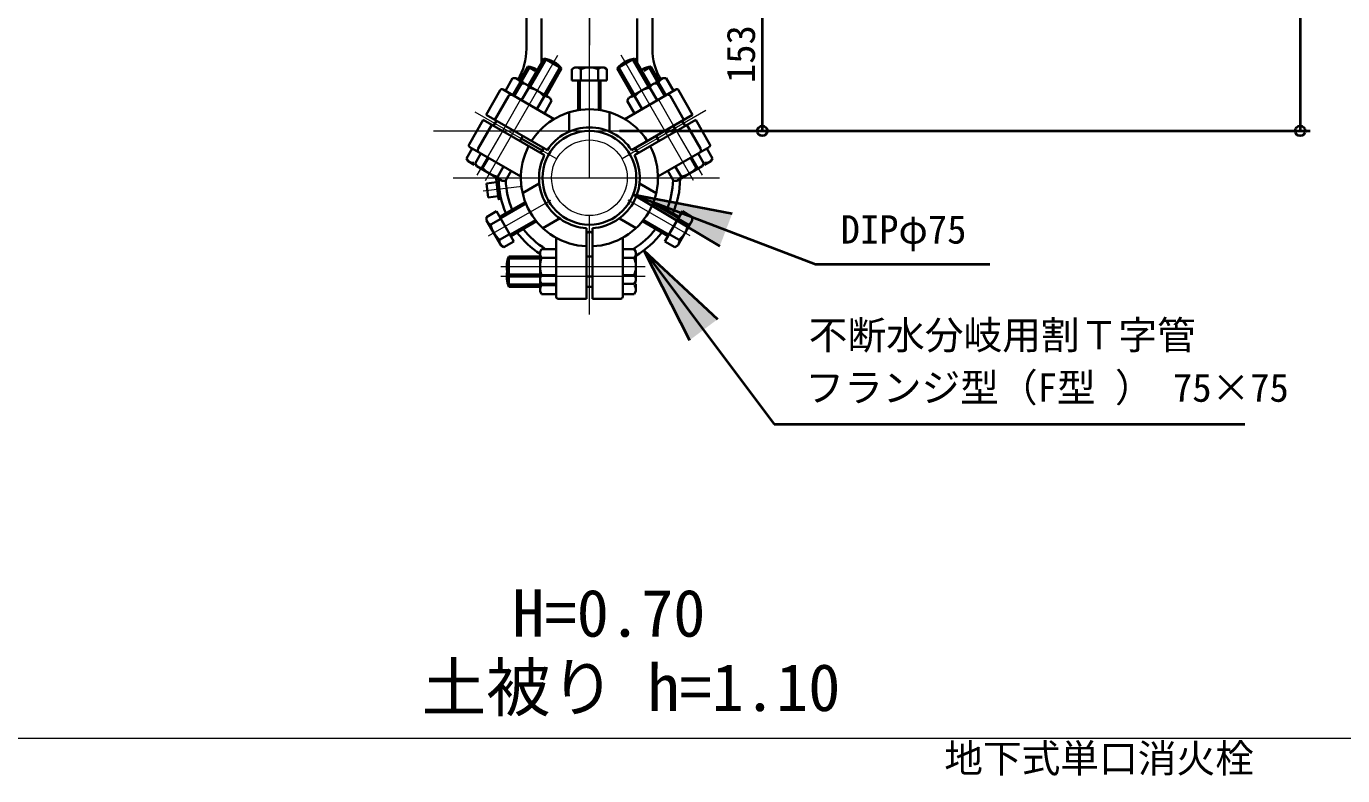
# Model space of a CAD drawing. Units: millimetres at full size, sheet at 1:20; details may follow other scales. Extents: x -5817 to 7940, y -3160 to 3160.
# Drawn here: x -2614 to -1308, y 1160 to 1903 of the extents above; entities that cross this region are included whole.
import ezdxf
from ezdxf.enums import TextEntityAlignment as Align

# ---------------------------------------------------------------- set-up
doc = ezdxf.new("R2010")
doc.units = ezdxf.units.MM
doc.header["$LTSCALE"] = 20
doc.header["$PDMODE"] = 32
doc.header["$PDSIZE"] = 10
doc.linetypes.add('CHAIN1', pattern=[8, 5, -1, 1, -1])
for name, color, linetype, lineweight in [('0-3_CENTER', 1, 'CHAIN1', 40), ('0-7_TEMP01', 3, 'Continuous', 18), ('0-8_T字管', 6, 'Continuous', 35), ('0-A_細線', 7, 'Continuous', 9), ('0-E_寸法', 1, 'Continuous', 40)]:
    doc.layers.add(name, color=color, linetype=linetype, lineweight=lineweight)
doc.layers.add('0-F_注釈', color=1, linetype='Continuous')
doc.styles.add('ＭＳ ゴシック', font='')
doc.styles.get('ＭＳ ゴシック').set_extended_font_data('MS Gothic')

msp = doc.modelspace()

# ---------------------------------------------------------------- linework, layer by layer
at = {"layer": '0-3_CENTER'}
msp.add_line((-1971.9, 1804.73), (-1968.9, 1799.53), dxfattribs=at)
at = {"layer": '0-3_CENTER', "color": 7, "linetype": 'Continuous', "lineweight": 9}
for p, q in [((-2147.55, 1750), (-2145.2, 1750.16)), ((-2145.57, 1733.86), (-2143.25, 1734.27))]:
    msp.add_line(p, q, dxfattribs=at)
at = {"layer": '0-7_TEMP01'}
for p, q in [((-2055.25, 1984.65), (-2055.25, 1884.65)), ((-2055.25, 1753.15), (-2055.25, 1974.95)), ((-2158.32, 1750.61), (-2086.67, 1874.71)), ((-1952.17, 1750.61), (-2023.82, 1874.71)), ((-2123.6, 1830.71), (-2138.6, 1804.73)), ((-1986.89, 1830.71), (-1971.9, 1804.73)), ((-2168.86, 1818.74), (-2122.8, 1792.14)), ((-1939.88, 1819.75), (-1987.7, 1792.14)), ((-2138.6, 1804.73), (-2141.6, 1799.53)), ((-2210.04, 1799.64), (-1900.45, 1799.64)), ((-2141.6, 1799.53), (-2166.97, 1755.6)), ((-1987.7, 1792.14), (-2009.06, 1779.81)), ((-1968.9, 1799.53), (-1943.53, 1755.6)), ((-2101.44, 1779.81), (-2087.6, 1771.83)), ((-2009.06, 1779.81), (-2022.89, 1771.83)), ((-2190.31, 1753.15), (-1926.35, 1753.15)), ((-2160.64, 1740.2), (-2122.05, 1744.94)), ((-2155.21, 1695.43), (-2093.65, 1730.98)), ((-1955.29, 1695.43), (-2016.85, 1730.98)), ((-2055.25, 1699.8), (-2055.25, 1715.78)), ((-2055.25, 1675.15), (-2055.25, 1699.8)), ((-2055.25, 1617.61), (-2055.25, 1675.15)), ((-2143.06, 1665.14), (-2000.11, 1665.14)), ((-2058.25, 1655.16), (-2143.06, 1655.16)), ((-2000.11, 1655.16), (-2052.25, 1655.16)), ((-4162.05, 1197.32), (1537.95, 1197.32))]:
    msp.add_line(p, q, dxfattribs=at)
at = {"layer": '0-8_T字管'}
for p, q in [((-2117.75, 1880.97), (-2117.75, 1916.14)), ((-2102.75, 1867.52), (-2102.75, 1911.15)), ((-2007.75, 1867.52), (-2007.75, 1911.15)), ((-1992.75, 1880.97), (-1992.75, 1916.14)), ((-2115.62, 1844.58), (-2100.12, 1871.42)), ((-2113.89, 1843.58), (-2098.39, 1870.42)), ((-2100.12, 1871.42), (-2082.8, 1861.42)), ((-2010.38, 1871.42), (-2027.7, 1861.42)), ((-1996.61, 1843.58), (-2012.11, 1870.42)), ((-1994.88, 1844.58), (-2010.38, 1871.42)), ((-2124.26, 1849.57), (-2116.26, 1863.43)), ((-2122.53, 1848.57), (-2114.53, 1862.43)), ((-2116.26, 1863.43), (-2109.07, 1859.27)), ((-2100.03, 1835.58), (-2084.53, 1862.43)), ((-2098.3, 1834.58), (-2082.8, 1861.42)), ((-2072.57, 1861.02), (-2069.75, 1862.65)), ((-2072.57, 1849.64), (-2072.57, 1861.02)), ((-2040.75, 1862.65), (-2069.75, 1862.65)), ((-2063.91, 1861.02), (-2063.91, 1849.64)), ((-2046.59, 1861.02), (-2046.59, 1849.64)), ((-2037.92, 1861.02), (-2040.75, 1862.65)), ((-2037.92, 1849.64), (-2037.92, 1861.02)), ((-2012.2, 1834.58), (-2027.7, 1861.42)), ((-2010.46, 1835.58), (-2025.96, 1862.43)), ((-1994.24, 1863.43), (-2001.42, 1859.27)), ((-1987.97, 1848.57), (-1995.96, 1862.43)), ((-1986.23, 1849.57), (-1994.24, 1863.43)), ((-2131.41, 1851.82), (-2138.6, 1839.37)), ((-2128.16, 1851.82), (-2131.41, 1851.82)), ((-2131.1, 1835.04), (-2123.91, 1847.49)), ((-2122.77, 1846.83), (-2129.96, 1834.38)), ((-2120.67, 1847.5), (-2128.16, 1851.82)), ((-2119.52, 1846.83), (-2122.77, 1846.83)), ((-2122.46, 1830.05), (-2115.27, 1842.5)), ((-2094.4, 1832.33), (-2119.52, 1846.83)), ((-2037.92, 1849.64), (-2072.57, 1849.64)), ((-2066.25, 1849.64), (-2066.25, 1820.25)), ((-2064.75, 1849.64), (-2064.75, 1820.48)), ((-2045.75, 1849.64), (-2045.75, 1820.48)), ((-2044.25, 1849.64), (-2044.25, 1820.25)), ((-2016.1, 1832.33), (-1990.98, 1846.83)), ((-1988.04, 1830.05), (-1995.22, 1842.5)), ((-1990.98, 1846.83), (-1987.73, 1846.83)), ((-1989.83, 1847.5), (-1982.34, 1851.82)), ((-1987.73, 1846.83), (-1980.54, 1834.38)), ((-1979.39, 1835.04), (-1986.58, 1847.49)), ((-1982.34, 1851.82), (-1979.08, 1851.82)), ((-1979.08, 1851.82), (-1971.9, 1839.37)), ((-2157.66, 1815.73), (-2143.65, 1839.98)), ((-2149.01, 1810.74), (-2135.51, 1834.12)), ((-2140.92, 1840.71), (-2090.24, 1811.45)), ((-2100.27, 1833.84), (-2107.46, 1821.39)), ((-2099.96, 1817.06), (-2092.77, 1829.51)), ((-2092.77, 1829.51), (-2094.4, 1832.33)), ((-1969.58, 1840.71), (-2020.26, 1811.45)), ((-2017.73, 1829.51), (-2016.1, 1832.33)), ((-2010.54, 1817.06), (-2017.73, 1829.51)), ((-2010.23, 1833.84), (-2003.04, 1821.39)), ((-1961.49, 1810.74), (-1974.98, 1834.12)), ((-1952.84, 1815.73), (-1966.85, 1839.98)), ((-2157.66, 1815.73), (-2096.97, 1780.7)), ((-2075.25, 1798.97), (-2075.25, 1818.13)), ((-2035.25, 1798.97), (-2035.25, 1818.13)), ((-1952.84, 1815.73), (-2013.52, 1780.7)), ((-2160.65, 1810.54), (-2174.65, 1786.29)), ((-2152.01, 1805.55), (-2165.51, 1782.17)), ((-2160.65, 1810.54), (-2099.97, 1775.5)), ((-2147.26, 1809.73), (-2150.26, 1804.53)), ((-1949.84, 1810.54), (-2010.53, 1775.5)), ((-1963.24, 1809.73), (-1960.24, 1804.53)), ((-1958.49, 1805.55), (-1944.99, 1782.17)), ((-1949.84, 1810.54), (-1935.85, 1786.29)), ((-2121.3, 1794.74), (-2124.3, 1789.55)), ((-2121.28, 1794.73), (-2124.28, 1789.54)), ((-2122.8, 1792.14), (-2101.44, 1779.81)), ((-1989.22, 1794.73), (-1986.21, 1789.54)), ((-1986.2, 1789.55), (-1989.2, 1794.74)), ((-2171.6, 1782.21), (-2177.29, 1772.36)), ((-2173.92, 1783.56), (-2123.24, 1754.3)), ((-2162.96, 1777.22), (-2168.65, 1767.37)), ((-2104.45, 1778.08), (-2101.44, 1779.81)), ((-2101.44, 1783.28), (-2101.44, 1779.81)), ((-2009.06, 1783.28), (-2009.06, 1779.81)), ((-2006.06, 1778.08), (-2009.06, 1779.81)), ((-1936.57, 1783.56), (-1987.26, 1754.3)), ((-1947.54, 1777.22), (-1941.85, 1767.37)), ((-1938.89, 1782.21), (-1933.21, 1772.36)), ((-2177.29, 1772.36), (-2175.66, 1769.55)), ((-2175.66, 1769.55), (-2169.46, 1765.96)), ((-2168.65, 1767.37), (-2167.02, 1764.56)), ((-2167.02, 1764.56), (-2141.9, 1750.06)), ((-2161.15, 1763.04), (-2155.46, 1772.89)), ((-2140.46, 1764.23), (-2146.14, 1754.38)), ((-1970.04, 1764.23), (-1964.35, 1754.38)), ((-1943.48, 1764.56), (-1968.59, 1750.06)), ((-1949.35, 1763.04), (-1955.04, 1772.89)), ((-1941.85, 1767.37), (-1943.48, 1764.56)), ((-1934.84, 1769.55), (-1941.04, 1765.96)), ((-1933.21, 1772.36), (-1934.84, 1769.55)), ((-2147.8, 1751.99), (-2145.24, 1752.17)), ((-2141.9, 1750.06), (-2138.64, 1750.06)), ((-2138.64, 1750.06), (-2132.96, 1759.91)), ((-1971.85, 1750.06), (-1977.54, 1759.91)), ((-1968.59, 1750.06), (-1971.85, 1750.06)), ((-2157.34, 1747.66), (-2147.42, 1748.88)), ((-2157.34, 1747.66), (-2155.63, 1733.76)), ((-2121.53, 1737.97), (-2104.94, 1747.55)), ((-1988.97, 1737.97), (-2005.56, 1747.55)), ((-2155.63, 1733.76), (-2145.71, 1734.99)), ((-2144.32, 1714.42), (-2118.86, 1729.12)), ((-2143.57, 1713.12), (-2118.31, 1727.7)), ((-1966.93, 1713.12), (-1992.19, 1727.7)), ((-1966.18, 1714.42), (-1991.63, 1729.12)), ((-2157.33, 1714.21), (-2147.48, 1719.89)), ((-2157.33, 1710.95), (-2157.33, 1714.21)), ((-2142.83, 1685.84), (-2157.33, 1710.95)), ((-2143.15, 1712.4), (-2153, 1706.71)), ((-2147.48, 1719.89), (-2130.16, 1689.89)), ((-2134.07, 1696.67), (-2108.81, 1711.25)), ((-2101.53, 1703.32), (-2084.93, 1712.91)), ((-2008.97, 1703.32), (-2025.56, 1712.91)), ((-1976.43, 1696.67), (-2001.69, 1711.25)), ((-1963.02, 1719.89), (-1980.33, 1689.89)), ((-1967.67, 1685.84), (-1953.17, 1710.95)), ((-1967.35, 1712.4), (-1957.5, 1706.71)), ((-1953.17, 1714.21), (-1963.02, 1719.89)), ((-1953.17, 1710.95), (-1953.17, 1714.21)), ((-2133.32, 1695.36), (-2107.86, 1710.07)), ((-2058.25, 1633.16), (-2058.25, 1703.24)), ((-2058.25, 1698.07), (-2055.25, 1699.8)), ((-2052.25, 1698.07), (-2055.25, 1699.8)), ((-2052.25, 1633.16), (-2052.25, 1703.24)), ((-1977.17, 1695.36), (-2002.64, 1710.07)), ((-2144.34, 1691.71), (-2134.49, 1697.39)), ((-2140.01, 1684.21), (-2142.83, 1685.84)), ((-2130.16, 1689.89), (-2140.01, 1684.21)), ((-2088.25, 1635.17), (-2088.25, 1693.69)), ((-2022.25, 1635.17), (-2022.25, 1693.69)), ((-1980.33, 1689.89), (-1970.49, 1684.21)), ((-1966.16, 1691.71), (-1976.01, 1697.39)), ((-1970.49, 1684.21), (-1967.67, 1685.84)), ((-2104.25, 1675.15), (-2135.25, 1675.15)), ((-2135.25, 1675.15), (-2135.25, 1645.16)), ((-2104.25, 1673.14), (-2135.25, 1673.14)), ((-2102.62, 1682.46), (-2104.25, 1679.64)), ((-2104.25, 1679.64), (-2104.25, 1640.66)), ((-2088.25, 1682.46), (-2102.62, 1682.46)), ((-2102.62, 1673.81), (-2088.25, 1673.81)), ((-2058.25, 1675.15), (-2052.25, 1675.15)), ((-2010.88, 1682.46), (-2022.25, 1682.46)), ((-2022.25, 1673.81), (-2010.88, 1673.81)), ((-2009.25, 1679.64), (-2010.88, 1682.46)), ((-2009.25, 1650.64), (-2009.25, 1679.64)), ((-2104.25, 1657.14), (-2135.25, 1657.14)), ((-2104.25, 1655.14), (-2135.25, 1655.14)), ((-2104.25, 1647.16), (-2135.25, 1647.16)), ((-2104.25, 1650.64), (-2102.62, 1647.83)), ((-2088.25, 1656.49), (-2102.62, 1656.49)), ((-2102.62, 1647.83), (-2088.25, 1647.83)), ((-2088.25, 1646.51), (-2102.62, 1646.51)), ((-2058.25, 1655.14), (-2052.25, 1655.14)), ((-2010.88, 1656.49), (-2022.25, 1656.49)), ((-2022.25, 1647.83), (-2010.88, 1647.83)), ((-2010.88, 1647.83), (-2009.25, 1650.64)), ((-2104.25, 1645.16), (-2135.25, 1645.16)), ((-2104.25, 1640.66), (-2102.62, 1637.85)), ((-2102.62, 1637.85), (-2088.25, 1637.85)), ((-2058.25, 1633.16), (-2086.25, 1633.16)), ((-2058.25, 1645.16), (-2052.25, 1645.16)), ((-2052.25, 1633.16), (-2024.25, 1633.16)), ((-2022.25, 1637.85), (-2010.88, 1637.85))]:
    msp.add_line(p, q, dxfattribs=at)
for points in [[(-2147.8, 1751.99), (-2145.32, 1731.88), (-2142.8, 1732.32)], [(-2010.88, 1637.85), (-2009.25, 1640.66), (-2009.25, 1647.83)]]:
    msp.add_lwpolyline(points, dxfattribs=at)
msp.add_circle((-2055.25, 1753.15), 46.5, dxfattribs=at)
for centre, radius, start, end in [((-2177.75, 1880.97), 60, 329.503, 0), ((-1932.75, 1880.97), 60, 180, 210.497), ((-2103.46, 1845.64), 26, 37.38, 82.62), ((-2007.04, 1845.64), 26, 97.38, 142.62), ((-2119.6, 1837.64), 26, 63.473, 82.62), ((-2068.24, 1856.07), 6.57, 48.781, 90), ((-2055.25, 1838.8), 23.84, 68.702, 111.298), ((-2042.26, 1856.07), 6.57, 90, 131.219), ((-1990.9, 1837.64), 26, 97.38, 116.527), ((-2130.13, 1845.38), 6.57, 18.781, 60), ((-2127.52, 1823.92), 23.84, 77.932, 81.298), ((-2121.5, 1840.39), 6.57, 18.781, 60), ((-2118.88, 1818.93), 23.84, 38.702, 81.298), ((-1991.62, 1818.93), 23.84, 98.702, 141.298), ((-1989, 1840.39), 6.57, 120, 161.219), ((-1982.98, 1823.92), 23.84, 98.702, 102.068), ((-1980.36, 1845.38), 6.57, 120, 161.219), ((-2141.92, 1838.98), 2, 60, 150), ((-2132.91, 1832.63), 3, 60, 150), ((-2098.99, 1827.39), 6.57, 60, 101.219), ((-2011.5, 1827.39), 6.57, 78.781, 120), ((-1977.58, 1832.63), 3, 30, 120), ((-1968.57, 1838.98), 2, 30, 120), ((-2055.25, 1753.15), 68, 32.529, 147.471), ((-2055.25, 1753.15), 50, 33.44, 146.56), ((-2172.92, 1785.29), 2, 150, 240), ((-2162.91, 1780.67), 3, 150, 240), ((-2055.25, 1753.15), 68, 152.529, 267.471), ((-2055.25, 1753.15), 68, 272.529, 27.471), ((-1947.59, 1780.67), 3, 300, 30), ((-1937.57, 1785.29), 2, 300, 30), ((-2171.07, 1774.48), 6.57, 240, 281.219), ((-2162.42, 1769.49), 6.57, 240, 281.219), ((-2142.54, 1777.95), 23.84, 218.702, 261.298), ((-2055.25, 1753.15), 50, 153.44, 266.56), ((-2055.25, 1753.15), 50, 273.44, 26.56), ((-1967.96, 1777.95), 23.84, 278.702, 321.298), ((-1948.08, 1769.49), 6.57, 258.781, 300), ((-1939.43, 1774.48), 6.57, 258.781, 300), ((-2139.92, 1756.5), 6.57, 198.781, 240), ((-2055.25, 1753.15), 90, 180.738, 202.98), ((-2055.25, 1753.15), 83, 181.618, 202.384), ((-2055.25, 1753.15), 83, 337.616, 358.382), ((-2055.25, 1753.15), 90, 337.02, 359.262), ((-1970.57, 1756.5), 6.57, 300, 341.219), ((-2150.88, 1712.93), 6.57, 210, 251.219), ((-2129.43, 1710.32), 23.84, 188.702, 231.298), ((-2055.25, 1753.15), 90, 217.02, 237.013), ((-2055.25, 1753.15), 83, 217.616, 238.382), ((-2055.25, 1753.15), 83, 301.618, 322.384), ((-2055.25, 1753.15), 90, 300.738, 322.98), ((-1981.06, 1710.32), 23.84, 308.702, 351.298), ((-1959.62, 1712.93), 6.57, 288.781, 330), ((-2137.89, 1690.43), 6.57, 168.781, 210), ((-1972.61, 1690.43), 6.57, 330, 11.219), ((-2111.25, 1665.14), 26, 157.38, 202.62), ((-2080.41, 1665.14), 23.84, 158.702, 201.298), ((-2097.67, 1678.13), 6.57, 180, 221.219), ((-2015.82, 1678.13), 6.57, 318.781, 0), ((-2033.09, 1665.14), 23.84, 338.702, 21.298), ((-2111.25, 1655.16), 26, 168.935, 202.62), ((-2097.67, 1652.16), 6.57, 138.781, 180), ((-2097.67, 1642.17), 6.57, 138.781, 180), ((-2080.41, 1655.16), 23.84, 193.909, 201.298), ((-2015.82, 1652.16), 6.57, 0, 41.219), ((-2015.82, 1642.17), 6.57, 0, 41.219), ((-2086.25, 1635.17), 2, 180, 270), ((-2024.25, 1635.17), 2, 270, 0)]:
    msp.add_arc(centre, radius, start, end, dxfattribs=at)
at = {"layer": '0-A_細線'}
for radius in [46.5, 37.5]:
    msp.add_circle((-2055.25, 1753.15), radius, dxfattribs=at)
at = {"layer": '0-E_寸法'}
for p, q in [((-1350.27, 2499.64), (-1350.27, 1799.64)), ((-1883.76, 1952.15), (-1883.76, 1799.64)), ((-2025.25, 1799.64), (-1340.27, 1799.64)), ((-2025.25, 1799.64), (-1873.76, 1799.64)), ((-2011.8, 1736.57), (-1831.09, 1667.64)), ((-2011.8, 1736.57), (-1913.6, 1717.7)), ((-2011.8, 1736.57), (-1925.97, 1685.25)), ((-2001.17, 1681.2), (-1872.05, 1508.89)), ((-2001.17, 1681.2), (-1928.22, 1612.81)), ((-2001.17, 1681.2), (-1956.01, 1591.98)), ((-1831.09, 1667.64), (-1657.96, 1667.64)), ((-1872.05, 1508.89), (-1405.06, 1508.89))]:
    msp.add_line(p, q, dxfattribs=at)
for p in [(-1883.76, 1799.64), (-1350.27, 1799.64)]:
    msp.add_point(p, dxfattribs=at)
for points in [[(-1913.6, 1717.7), (-1925.97, 1685.25), (-2011.8, 1736.57)], [(-1928.22, 1612.81), (-1956.01, 1591.98), (-2001.17, 1681.2)]]:
    msp.add_solid(points, dxfattribs=at)

# ---------------------------------------------------------------- texts
at = {"layer": '0-E_寸法', "style": 'ＭＳ ゴシック'}
msp.add_text('153', height=28.15, rotation=90, dxfattribs=at).set_placement((-1882.55, 1847.09), align=Align.BOTTOM_LEFT)
for s, p in [('DIPφ75', (-1806.09, 1679.44)), ('不断水分岐用割Ｔ字管', (-1837.76, 1574.6)), ('フランジ型（F型 ） 75×75', (-1841.01, 1522.54)), ('地下式単口消火栓', (-1703.27, 1154.85))]:
    msp.add_text(s, height=28.15, dxfattribs=at).set_placement(p, align=Align.BOTTOM_LEFT)
at = {"layer": '0-F_注釈', "style": 'ＭＳ ゴシック'}
for s, p in [('H=0.70', (-2131.69, 1283.92)), ('土被り h=1.10', (-2221.71, 1210.17))]:
    msp.add_text(s, height=46.92, dxfattribs=at).set_placement(p, align=Align.BOTTOM_LEFT)

doc.saveas('drawing.dxf')
